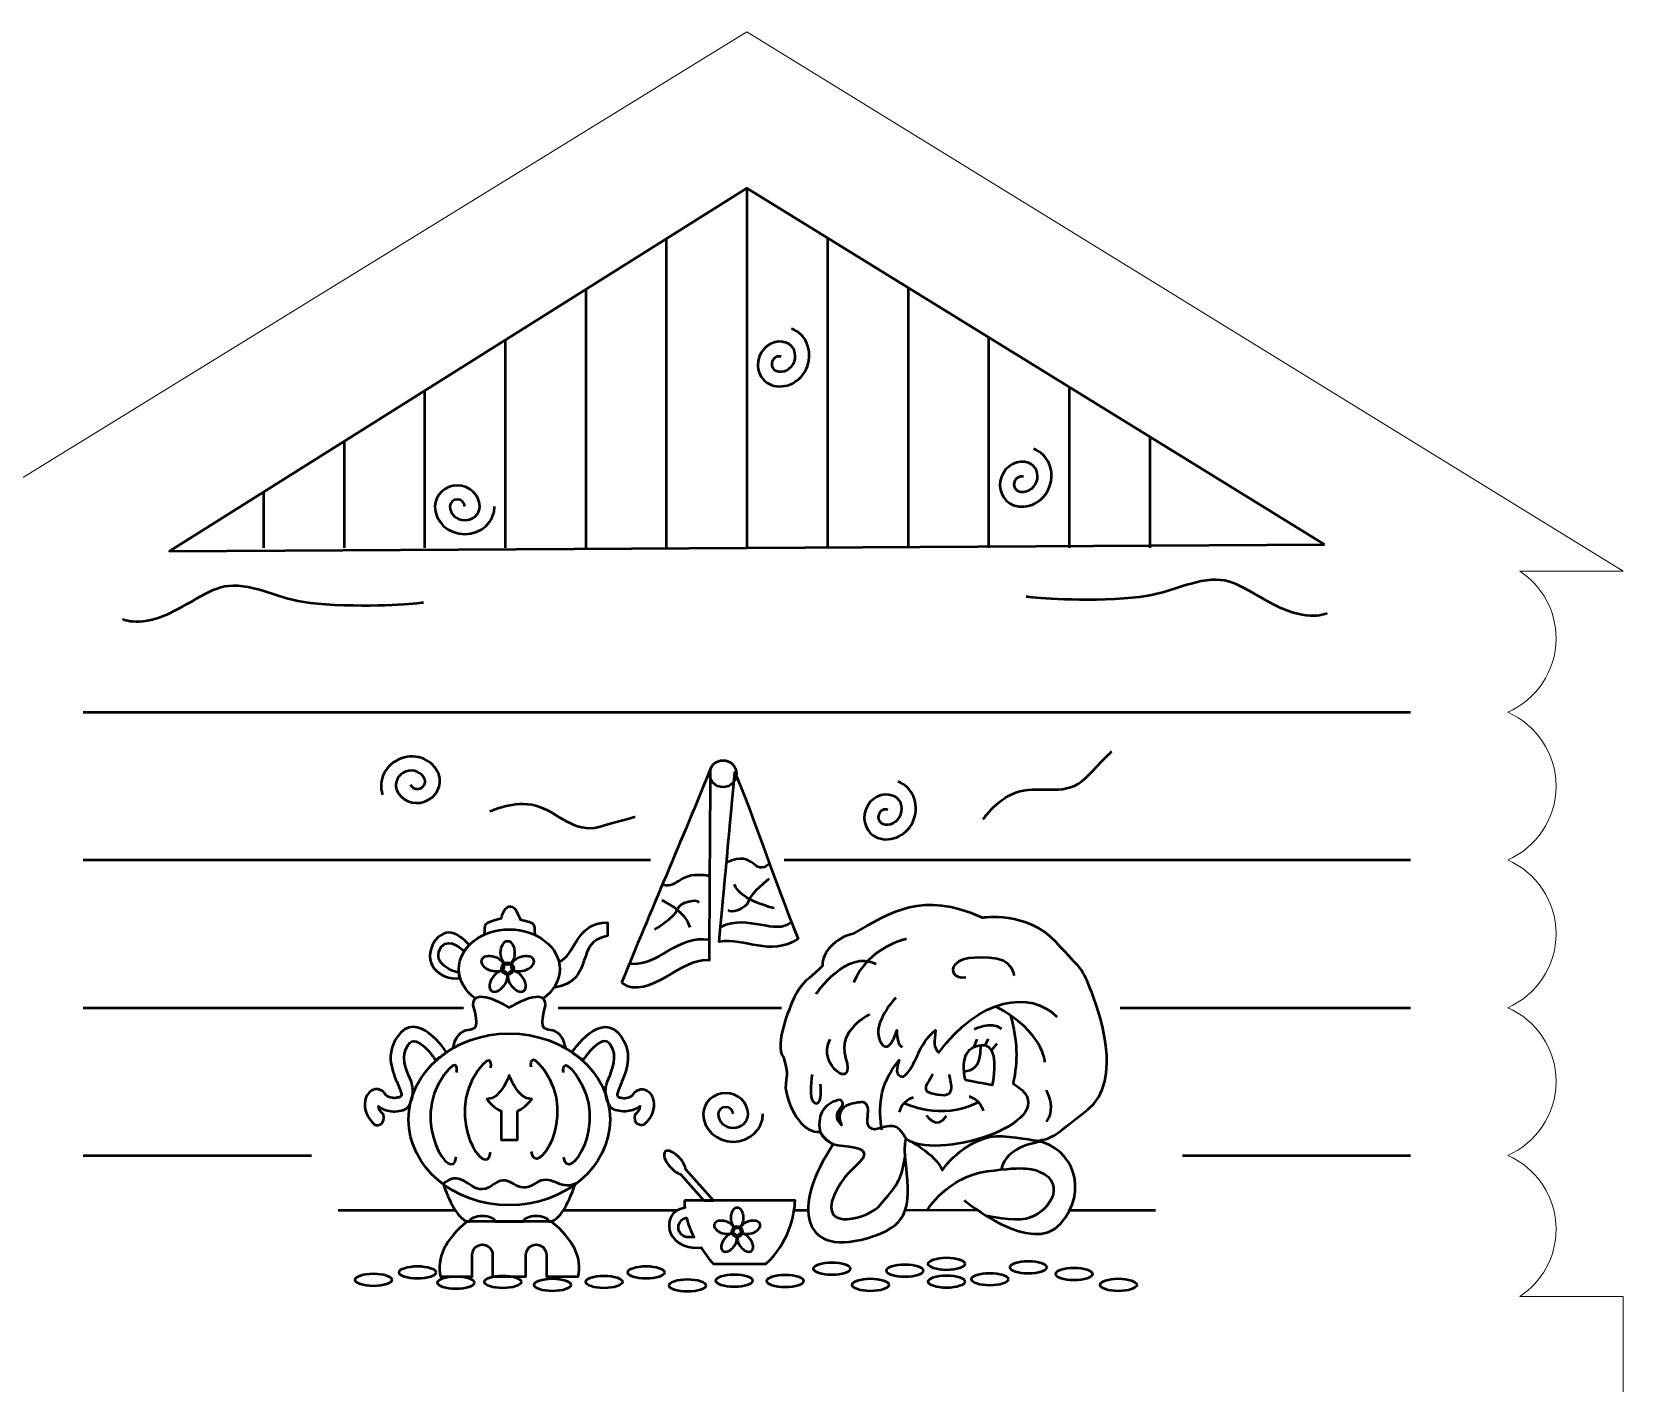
# Model space of a CAD drawing. Header units: centimetres. Extents: x -8.6 to 53, y -11.9 to 13.5.
# Drawn here: x 40.14 to 53, y 2.55 to 13.48 of the extents above; entities that cross this region are included whole.
import ezdxf

# ---------------------------------------------------------------- set-up
doc = ezdxf.new("R2010")
doc.units = ezdxf.units.CM
doc.header["$MEASUREMENT"] = 0
doc.layers.add('layer 2', color=7, linetype='Continuous')
doc.layers.add('layer 3', color=7, linetype='Continuous')

msp = doc.modelspace()

# ---------------------------------------------------------------- linework, layer by layer
at = {"layer": 'layer 2', "color": 242, "lineweight": 9}
msp.add_open_spline([(45.91751, 13.47697), (45.91751, 13.47697), (53.00135, 9.11633), (53.00135, 9.11633), (53.00135, 9.11633), (53.00135, 9.11633), (52.16727, 9.11633), (52.16727, 9.11633), (52.16727, 9.11633), (52.34281, 8.99963), (52.45853, 8.80009), (52.45853, 8.5735), (52.45853, 8.5735), (52.45853, 8.30642), (52.29778, 8.07694), (52.06776, 7.97639), (52.06776, 7.97639), (52.29778, 7.87585), (52.45853, 7.64637), (52.45853, 7.37929), (52.45853, 7.37929), (52.45853, 7.11221), (52.29778, 6.88272), (52.06776, 6.78218), (52.06776, 6.78218), (52.29778, 6.68164), (52.45853, 6.45215), (52.45853, 6.18507), (52.45853, 6.18507), (52.45853, 5.91799), (52.29778, 5.68851), (52.06776, 5.58797), (52.06776, 5.58797), (52.29778, 5.48742), (52.45853, 5.25794), (52.45853, 4.99086), (52.45853, 4.99086), (52.45853, 4.72378), (52.29778, 4.49429), (52.06776, 4.39375), (52.06776, 4.39375), (52.29778, 4.29321), (52.45853, 4.06372), (52.45853, 3.79664), (52.45853, 3.79664), (52.45853, 3.57006), (52.34281, 3.37051), (52.16727, 3.25382), (52.16727, 3.25382), (52.16727, 3.25382), (53.00135, 3.25382), (53.00135, 3.25382), (53.00135, 3.25382), (53.00135, 3.25382), (53.00135, -1.52303), (53.00135, -1.52303), (53.00135, -1.52303), (53.00135, -1.52303), (38.83365, -1.52303), (38.83365, -1.52303), (38.83365, -1.52303), (38.83365, -1.52303), (38.83365, 3.25382), (38.83365, 3.25382), (38.83365, 3.25382), (38.83365, 3.25382), (39.66773, 3.25382), (39.66773, 3.25382), (39.66773, 3.25382), (39.49219, 3.37051), (39.37647, 3.57006), (39.37647, 3.79664), (39.37647, 3.79664), (39.37647, 4.06372), (39.53723, 4.29321), (39.76724, 4.39375), (39.76724, 4.39375), (39.53723, 4.49429), (39.37647, 4.72378), (39.37647, 4.99086), (39.37647, 4.99086), (39.37647, 5.25794), (39.53723, 5.48742), (39.76724, 5.58797), (39.76724, 5.58797), (39.53723, 5.68851), (39.37647, 5.91799), (39.37647, 6.18507), (39.37647, 6.18507), (39.37647, 6.45215), (39.53723, 6.68164), (39.76724, 6.78218), (39.76724, 6.78218), (39.53723, 6.88272), (39.37647, 7.11221), (39.37647, 7.37929), (39.37647, 7.37929), (39.37647, 7.64637), (39.53723, 7.87585), (39.76724, 7.97639), (39.76724, 7.97639), (39.53723, 8.07694), (39.37647, 8.30642), (39.37647, 8.5735), (39.37647, 8.5735), (39.37647, 8.80009), (39.49219, 8.99963), (39.66773, 9.11633), (39.66773, 9.11633), (39.66773, 9.11633), (38.83365, 9.11633), (38.83365, 9.11633), (38.83365, 9.11633), (38.83365, 9.11633), (45.91751, 13.47697), (45.91751, 13.47697)], degree=3, knots=[0, 0, 0, 0, 0.03333333, 0.03333333, 0.03333333, 0.03333333, 0.06666667, 0.06666667, 0.06666667, 0.06666667, 0.1, 0.1, 0.1, 0.1, 0.13333333, 0.13333333, 0.13333333, 0.13333333, 0.16666667, 0.16666667, 0.16666667, 0.16666667, 0.2, 0.2, 0.2, 0.2, 0.23333333, 0.23333333, 0.23333333, 0.23333333, 0.26666667, 0.26666667, 0.26666667, 0.26666667, 0.3, 0.3, 0.3, 0.3, 0.33333333, 0.33333333, 0.33333333, 0.33333333, 0.36666667, 0.36666667, 0.36666667, 0.36666667, 0.4, 0.4, 0.4, 0.4, 0.43333333, 0.43333333, 0.43333333, 0.43333333, 0.46666667, 0.46666667, 0.46666667, 0.46666667, 0.5, 0.5, 0.5, 0.5, 0.53333333, 0.53333333, 0.53333333, 0.53333333, 0.56666667, 0.56666667, 0.56666667, 0.56666667, 0.6, 0.6, 0.6, 0.6, 0.63333333, 0.63333333, 0.63333333, 0.63333333, 0.66666667, 0.66666667, 0.66666667, 0.66666667, 0.7, 0.7, 0.7, 0.7, 0.73333333, 0.73333333, 0.73333333, 0.73333333, 0.76666667, 0.76666667, 0.76666667, 0.76666667, 0.8, 0.8, 0.8, 0.8, 0.83333333, 0.83333333, 0.83333333, 0.83333333, 0.86666667, 0.86666667, 0.86666667, 0.86666667, 0.9, 0.9, 0.9, 0.9, 0.93333333, 0.93333333, 0.93333333, 0.93333333, 1, 1, 1, 1], dxfattribs=at)
at = {"layer": 'layer 3', "color": 250, "lineweight": 50}
for centre, major_axis, ratio in [((45.72478, 7.47869), (0.10857, 0), 0.99990789), ((43.98329, 6.03077), (0, 0.09615), 0.58689548), ((43.98329, 5.90387), (0, 0.04964), 1), ((43.99658, 4.68453), (0.81424, 0), 0.85290578), ((45.83887, 3.889), (0, 0.0841), 0.58692033), ((45.83887, 3.778), (0, 0.04342), 1), ((43.25447, 3.44766), (0.14841, 0), 0.33872381), ((45.1024, 3.44766), (0.1484, 0), 0.33874663), ((46.60529, 3.47787), (0.14841, 0), 0.33872381), ((47.19452, 3.46202), (0.14841, 0), 0.33872381), ((47.53203, 3.51708), (0.1484, 0), 0.33874663), ((48.1927, 3.48836), (0.14841, 0), 0.33872381), ((48.56202, 3.43514), (0.1484, 0), 0.33874663), ((42.89849, 3.38783), (0.1484, 0), 0.33874663), ((43.56558, 3.3653), (0.14841, 0), 0.33872381), ((43.94384, 3.37106), (0.1484, 0), 0.33874663), ((44.34599, 3.34713), (0.14841, 0), 0.33872381), ((44.7625, 3.37106), (0.14841, 0), 0.33872381), ((45.43752, 3.34234), (0.1484, 0), 0.33874663), ((45.81573, 3.38064), (0.14841, 0), 0.33872381), ((46.22745, 3.37824), (0.1484, 0), 0.33874663), ((46.91684, 3.34713), (0.14841, 0), 0.33872381), ((47.53203, 3.37346), (0.1484, 0), 0.33874663), ((47.88152, 3.39261), (0.14841, 0), 0.33872381), ((48.92038, 3.34713), (0.1484, 0), 0.33874663)]:
    msp.add_ellipse(centre, major_axis=major_axis, ratio=ratio, dxfattribs=at)
for points, knots in [([(50.58581, 9.33279), (50.58581, 9.33279), (41.24922, 9.27851), (41.24922, 9.27851), (41.24922, 9.27851), (41.24922, 9.27851), (45.91748, 12.21357), (45.91748, 12.21357), (45.91748, 12.21357), (45.91748, 12.21357), (50.58581, 9.33279), (50.58581, 9.33279)], [0, 0, 0, 0, 0.25, 0.25, 0.25, 0.25, 0.5, 0.5, 0.5, 0.5, 1, 1, 1, 1]), ([(46.19564, 10.84994), (46.16653, 10.86054), (46.13368, 10.84374), (46.12228, 10.81242), (46.12228, 10.81242), (46.11088, 10.78109), (46.12524, 10.74711), (46.15436, 10.73651), (46.15436, 10.73651), (46.2126, 10.71531), (46.2783, 10.74891), (46.3011, 10.81156), (46.3011, 10.81156), (46.3239, 10.87421), (46.29517, 10.94217), (46.23693, 10.96337), (46.23693, 10.96337), (46.14957, 10.99516), (46.05102, 10.94477), (46.01682, 10.8508), (46.01682, 10.8508), (45.98262, 10.75684), (46.02572, 10.65488), (46.11307, 10.62309), (46.11307, 10.62309), (46.22956, 10.58069), (46.36095, 10.64789), (46.40655, 10.77318), (46.40655, 10.77318), (46.45216, 10.89847), (46.3947, 11.0344), (46.27821, 11.0768)], [0, 0, 0, 0, 0.11111111, 0.11111111, 0.11111111, 0.11111111, 0.22222222, 0.22222222, 0.22222222, 0.22222222, 0.33333333, 0.33333333, 0.33333333, 0.33333333, 0.44444444, 0.44444444, 0.44444444, 0.44444444, 0.55555556, 0.55555556, 0.55555556, 0.55555556, 0.66666667, 0.66666667, 0.66666667, 0.66666667, 0.77777778, 0.77777778, 0.77777778, 0.77777778, 1, 1, 1, 1]), ([(48.15374, 9.87807), (48.12463, 9.88867), (48.09178, 9.87187), (48.08038, 9.84055), (48.08038, 9.84055), (48.06898, 9.80922), (48.08334, 9.77523), (48.11246, 9.76464), (48.11246, 9.76464), (48.1707, 9.74344), (48.2364, 9.77704), (48.2592, 9.83969), (48.2592, 9.83969), (48.282, 9.90234), (48.25327, 9.9703), (48.19502, 9.99149), (48.19502, 9.99149), (48.10767, 10.02329), (48.00912, 9.9729), (47.97492, 9.87893), (47.97492, 9.87893), (47.94072, 9.78496), (47.98382, 9.68301), (48.07117, 9.65121), (48.07117, 9.65121), (48.18766, 9.60882), (48.31905, 9.67602), (48.36465, 9.8013), (48.36465, 9.8013), (48.41025, 9.92659), (48.3528, 10.06253), (48.23631, 10.10493)], [0, 0, 0, 0, 0.11111111, 0.11111111, 0.11111111, 0.11111111, 0.22222222, 0.22222222, 0.22222222, 0.22222222, 0.33333333, 0.33333333, 0.33333333, 0.33333333, 0.44444444, 0.44444444, 0.44444444, 0.44444444, 0.55555556, 0.55555556, 0.55555556, 0.55555556, 0.66666667, 0.66666667, 0.66666667, 0.66666667, 0.77777778, 0.77777778, 0.77777778, 0.77777778, 1, 1, 1, 1]), ([(43.63679, 9.64043), (43.63679, 9.67142), (43.60977, 9.69654), (43.57644, 9.69654), (43.57644, 9.69654), (43.5431, 9.69654), (43.51608, 9.67142), (43.51608, 9.64043), (43.51608, 9.64043), (43.51608, 9.57845), (43.57012, 9.52821), (43.63679, 9.52821), (43.63679, 9.52821), (43.70346, 9.52821), (43.75749, 9.57845), (43.75749, 9.64043), (43.75749, 9.64043), (43.75749, 9.7334), (43.67644, 9.80876), (43.57644, 9.80876), (43.57644, 9.80876), (43.47644, 9.80876), (43.39537, 9.7334), (43.39537, 9.64043), (43.39537, 9.64043), (43.39537, 9.51648), (43.50346, 9.41599), (43.63679, 9.41599), (43.63679, 9.41599), (43.77012, 9.41599), (43.87821, 9.51648), (43.87821, 9.64043)], [0, 0, 0, 0, 0.11111111, 0.11111111, 0.11111111, 0.11111111, 0.22222222, 0.22222222, 0.22222222, 0.22222222, 0.33333333, 0.33333333, 0.33333333, 0.33333333, 0.44444444, 0.44444444, 0.44444444, 0.44444444, 0.55555556, 0.55555556, 0.55555556, 0.55555556, 0.66666667, 0.66666667, 0.66666667, 0.66666667, 0.77777778, 0.77777778, 0.77777778, 0.77777778, 1, 1, 1, 1]), ([(40.87032, 8.73057), (40.87032, 8.73057), (41.01393, 8.65398), (41.2916, 8.7976), (41.2916, 8.7976), (41.56928, 8.94122), (41.64587, 9.03695), (41.88525, 8.98909), (41.88525, 8.98909), (42.12462, 8.94122), (42.17249, 8.86462), (42.58421, 8.84547), (42.58421, 8.84547), (42.99593, 8.82632), (43.30232, 8.86462), (43.30232, 8.86462)], [0, 0, 0, 0, 0.2, 0.2, 0.2, 0.2, 0.4, 0.4, 0.4, 0.4, 0.6, 0.6, 0.6, 0.6, 1, 1, 1, 1]), ([(50.6058, 8.77611), (50.6058, 8.77611), (50.46219, 8.69951), (50.18452, 8.84313), (50.18452, 8.84313), (49.90684, 8.98675), (49.83025, 9.08249), (49.59087, 9.03462), (49.59087, 9.03462), (49.3515, 8.98675), (49.30363, 8.91015), (48.89191, 8.891), (48.89191, 8.891), (48.48019, 8.87185), (48.1738, 8.91015), (48.1738, 8.91015)], [0, 0, 0, 0, 0.2, 0.2, 0.2, 0.2, 0.4, 0.4, 0.4, 0.4, 0.6, 0.6, 0.6, 0.6, 1, 1, 1, 1]), ([(43.19928, 7.39189), (43.20988, 7.36277), (43.24386, 7.34841), (43.27518, 7.35981), (43.27518, 7.35981), (43.30651, 7.37121), (43.32331, 7.40406), (43.31272, 7.43318), (43.31272, 7.43318), (43.29152, 7.49142), (43.22355, 7.52015), (43.1609, 7.49735), (43.1609, 7.49735), (43.09825, 7.47454), (43.06466, 7.40885), (43.08586, 7.35061), (43.08586, 7.35061), (43.11766, 7.26325), (43.2196, 7.22015), (43.31357, 7.25435), (43.31357, 7.25435), (43.40754, 7.28855), (43.45794, 7.3871), (43.42614, 7.47446), (43.42614, 7.47446), (43.38374, 7.59094), (43.24781, 7.6484), (43.12252, 7.6028), (43.12252, 7.6028), (42.99723, 7.5572), (42.93003, 7.4258), (42.97243, 7.30932)], [0, 0, 0, 0, 0.11111111, 0.11111111, 0.11111111, 0.11111111, 0.22222222, 0.22222222, 0.22222222, 0.22222222, 0.33333333, 0.33333333, 0.33333333, 0.33333333, 0.44444444, 0.44444444, 0.44444444, 0.44444444, 0.55555556, 0.55555556, 0.55555556, 0.55555556, 0.66666667, 0.66666667, 0.66666667, 0.66666667, 0.77777778, 0.77777778, 0.77777778, 0.77777778, 1, 1, 1, 1]), ([(47.82837, 7.11194), (47.82837, 7.11194), (47.95076, 7.29281), (48.12403, 7.33725), (48.12403, 7.33725), (48.29729, 7.38169), (48.50835, 7.29324), (48.654, 7.4433), (48.654, 7.4433), (48.79965, 7.59335), (48.86656, 7.65945), (48.86656, 7.65945)], [0, 0, 0, 0, 0.25, 0.25, 0.25, 0.25, 0.5, 0.5, 0.5, 0.5, 1, 1, 1, 1]), ([(44.90317, 5.78784), (45.12914, 6.34471), (45.39817, 6.96261), (45.62414, 7.51948), (45.62414, 7.51948), (45.62079, 7.0033), (45.61744, 6.48712), (45.61409, 5.97095), (45.61409, 5.97095), (45.39866, 6.00925), (45.13297, 5.63823), (44.90317, 5.78784)], [0, 0, 0, 0, 0.25, 0.25, 0.25, 0.25, 0.5, 0.5, 0.5, 0.5, 1, 1, 1, 1]), ([(46.33245, 6.14453), (46.10648, 6.7014), (46.04626, 6.93475), (45.82029, 7.49161), (45.82029, 7.49161), (45.69031, 6.0867), (45.82332, 7.5243), (45.69334, 6.11939), (45.69334, 6.11939), (45.90877, 6.15769), (46.10265, 5.99492), (46.33245, 6.14453)], [0, 0, 0, 0, 0.25, 0.25, 0.25, 0.25, 0.5, 0.5, 0.5, 0.5, 1, 1, 1, 1]), ([(47.05695, 7.18825), (47.02784, 7.19885), (46.99499, 7.18205), (46.98359, 7.15073), (46.98359, 7.15073), (46.97219, 7.1194), (46.98655, 7.08542), (47.01567, 7.07482), (47.01567, 7.07482), (47.07391, 7.05362), (47.13961, 7.08722), (47.16241, 7.14987), (47.16241, 7.14987), (47.18521, 7.21252), (47.15648, 7.28048), (47.09824, 7.30168), (47.09824, 7.30168), (47.01088, 7.33347), (46.91234, 7.28308), (46.87813, 7.18911), (46.87813, 7.18911), (46.84393, 7.09515), (46.88703, 6.99319), (46.97438, 6.9614), (46.97438, 6.9614), (47.09087, 6.919), (47.22226, 6.9862), (47.26787, 7.11149), (47.26787, 7.11149), (47.31347, 7.23678), (47.25601, 7.37271), (47.13952, 7.41511)], [0, 0, 0, 0, 0.11111111, 0.11111111, 0.11111111, 0.11111111, 0.22222222, 0.22222222, 0.22222222, 0.22222222, 0.33333333, 0.33333333, 0.33333333, 0.33333333, 0.44444444, 0.44444444, 0.44444444, 0.44444444, 0.55555556, 0.55555556, 0.55555556, 0.55555556, 0.66666667, 0.66666667, 0.66666667, 0.66666667, 0.77777778, 0.77777778, 0.77777778, 0.77777778, 1, 1, 1, 1]), ([(43.84157, 7.17469), (43.84157, 7.17469), (44.03785, 7.27044), (44.2102, 7.22256), (44.2102, 7.22256), (44.38254, 7.17469), (44.52139, 6.99277), (44.72246, 7.05022), (44.72246, 7.05022), (44.92353, 7.10766), (45.01449, 7.1316), (45.01449, 7.1316)], [0, 0, 0, 0, 0.25, 0.25, 0.25, 0.25, 0.5, 0.5, 0.5, 0.5, 1, 1, 1, 1]), ([(46.09673, 6.62934), (46.09673, 6.62934), (45.94661, 6.51317), (45.92973, 6.4483), (45.92973, 6.4483), (45.91286, 6.38342), (45.77918, 6.34445), (45.7652, 6.37552)], [0, 0, 0, 0, 0.33333333, 0.33333333, 0.33333333, 0.33333333, 1, 1, 1, 1]), ([(45.17247, 6.22049), (45.17247, 6.22049), (45.33356, 6.3209), (45.3569, 6.38374), (45.3569, 6.38374), (45.38025, 6.44657), (45.51718, 6.47184), (45.52795, 6.43952)], [0, 0, 0, 0, 0.33333333, 0.33333333, 0.33333333, 0.33333333, 1, 1, 1, 1]), ([(47.67417, 4.0311), (47.67417, 4.0311), (48.22353, 3.57511), (48.45332, 3.8408), (48.45332, 3.8408), (48.68311, 4.10649), (48.56028, 4.45106), (48.26227, 4.51209), (48.26227, 4.51209), (48.38435, 4.53003), (48.37433, 4.52659), (48.67235, 4.76357), (48.67235, 4.76357), (48.97037, 5.00054), (48.76211, 5.57146), (48.6903, 5.74739), (48.6903, 5.74739), (48.6185, 5.92332), (48.64003, 5.87306), (48.41382, 6.12081), (48.41382, 6.12081), (48.18762, 6.36857), (47.82138, 6.3147), (47.82138, 6.3147), (47.82138, 6.3147), (47.33067, 6.53491), (47.08183, 6.35621), (46.77423, 6.18506), (46.77423, 6.18506), (46.62702, 6.14916), (46.52519, 6.03463), (46.52879, 5.92692), (46.52879, 5.92692), (46.45118, 5.84065), (46.38432, 5.81807), (46.32343, 5.71394), (46.32343, 5.71394), (46.27137, 5.62492), (46.13017, 5.27802), (46.21281, 5.18726), (46.21281, 5.18726), (46.26188, 5.02808), (46.22837, 5.05559), (46.23077, 4.93591), (46.23077, 4.93591), (46.26204, 4.73861), (46.38238, 4.56876), (46.50921, 4.58473), (46.50921, 4.58473), (46.53584, 4.53655), (46.58025, 4.50744), (46.61496, 4.4835), (46.61496, 4.4835), (46.28117, 3.98925), (46.34182, 3.5368), (46.94714, 3.74333), (46.94714, 3.74333), (47.24385, 3.84456), (47.24265, 4.00064), (47.19662, 4.38297)], [0, 0, 0, 0, 0.0625, 0.0625, 0.0625, 0.0625, 0.125, 0.125, 0.125, 0.125, 0.1875, 0.1875, 0.1875, 0.1875, 0.25, 0.25, 0.25, 0.25, 0.3125, 0.3125, 0.3125, 0.3125, 0.375, 0.375, 0.375, 0.375, 0.4375, 0.4375, 0.4375, 0.4375, 0.5, 0.5, 0.5, 0.5, 0.5625, 0.5625, 0.5625, 0.5625, 0.625, 0.625, 0.625, 0.625, 0.6875, 0.6875, 0.6875, 0.6875, 0.75, 0.75, 0.75, 0.75, 0.8125, 0.8125, 0.8125, 0.8125, 0.875, 0.875, 0.875, 0.875, 1, 1, 1, 1]), ([(43.79657, 6.17901), (43.80673, 6.26863), (43.77161, 6.26713), (43.93303, 6.31271), (43.93303, 6.31271), (43.94141, 6.35101), (43.96674, 6.41005), (44.00574, 6.40608), (44.00574, 6.40608), (44.05179, 6.40138), (44.06469, 6.34144), (44.08563, 6.30014), (44.08563, 6.30014), (44.21204, 6.26394), (44.19712, 6.28457), (44.20194, 6.17662)], [0, 0, 0, 0, 0.2, 0.2, 0.2, 0.2, 0.4, 0.4, 0.4, 0.4, 0.6, 0.6, 0.6, 0.6, 1, 1, 1, 1]), ([(43.63153, 6.04215), (43.6312, 6.04266), (43.51693, 6.16575), (43.44639, 6.08089), (43.44639, 6.08089), (43.36778, 5.96072), (43.50339, 5.89162), (43.59076, 5.86963), (43.59076, 5.86963), (43.59053, 5.85493), (43.5868, 5.85676), (43.59876, 5.8258), (43.59876, 5.8258), (43.42572, 5.8059), (43.28329, 5.95459), (43.39463, 6.12836), (43.39463, 6.12836), (43.51908, 6.28406), (43.64188, 6.12083), (43.67419, 6.09567), (43.67419, 6.09567), (43.63153, 6.04215), (43.65651, 6.07316), (43.63153, 6.04215)], [0, 0, 0, 0, 0.14285714, 0.14285714, 0.14285714, 0.14285714, 0.28571429, 0.28571429, 0.28571429, 0.28571429, 0.42857143, 0.42857143, 0.42857143, 0.42857143, 0.57142857, 0.57142857, 0.57142857, 0.57142857, 0.71428571, 0.71428571, 0.71428571, 0.71428571, 1, 1, 1, 1]), ([(43.72289, 5.66143), (43.64068, 5.72014), (43.58904, 5.80497), (43.58904, 5.89928), (43.58904, 5.89928), (43.58904, 6.07656), (43.7715, 6.22027), (43.99657, 6.22027), (43.99657, 6.22027), (44.22165, 6.22027), (44.40534, 6.07604), (44.40411, 5.89928), (44.40411, 5.89928), (44.40345, 5.8059), (44.35217, 5.72176), (44.27096, 5.66309)], [0, 0, 0, 0, 0.2, 0.2, 0.2, 0.2, 0.4, 0.4, 0.4, 0.4, 0.6, 0.6, 0.6, 0.6, 1, 1, 1, 1]), ([(44.39699, 5.96057), (44.52896, 5.99531), (44.52945, 6.27938), (44.79096, 6.27593), (44.79096, 6.27593), (44.79096, 6.16737), (44.79096, 6.27593), (44.79096, 6.16737), (44.79096, 6.16737), (44.51612, 6.12499), (44.70031, 5.81224), (44.3644, 5.75077)], [0, 0, 0, 0, 0.25, 0.25, 0.25, 0.25, 0.5, 0.5, 0.5, 0.5, 1, 1, 1, 1]), ([(43.77114, 5.97274), (43.78078, 6.00238), (43.82953, 6.0131), (43.88002, 5.9967), (43.88002, 5.9967), (43.93052, 5.98029), (43.96366, 5.94296), (43.95402, 5.91331), (43.95402, 5.91331), (43.94439, 5.88367), (43.89564, 5.87295), (43.84514, 5.88935), (43.84514, 5.88935), (43.79465, 5.90576), (43.76151, 5.94309), (43.77114, 5.97274)], [0, 0, 0, 0, 0.2, 0.2, 0.2, 0.2, 0.4, 0.4, 0.4, 0.4, 0.6, 0.6, 0.6, 0.6, 1, 1, 1, 1]), ([(44.19549, 5.97281), (44.20513, 5.94316), (44.17199, 5.90583), (44.1215, 5.88942), (44.1215, 5.88942), (44.071, 5.87302), (44.02225, 5.88374), (44.01262, 5.91339), (44.01262, 5.91339), (44.00298, 5.94303), (44.03612, 5.98036), (44.08662, 5.99677), (44.08662, 5.99677), (44.13711, 6.01318), (44.18586, 6.00245), (44.19549, 5.97281)], [0, 0, 0, 0, 0.2, 0.2, 0.2, 0.2, 0.4, 0.4, 0.4, 0.4, 0.6, 0.6, 0.6, 0.6, 1, 1, 1, 1]), ([(48.0799, 5.84433), (48.0799, 5.84433), (48.07272, 5.98437), (47.87524, 5.99154), (47.87524, 5.99154), (47.67776, 5.99872), (47.63827, 5.97359), (47.59877, 5.93409), (47.59877, 5.93409), (47.55927, 5.8946), (47.59158, 5.81561), (47.68853, 5.83356)], [0, 0, 0, 0, 0.25, 0.25, 0.25, 0.25, 0.5, 0.5, 0.5, 0.5, 1, 1, 1, 1]), ([(43.85223, 5.72332), (43.82701, 5.74164), (43.83188, 5.79132), (43.86309, 5.83428), (43.86309, 5.83428), (43.89429, 5.87723), (43.94004, 5.89721), (43.96525, 5.87889), (43.96525, 5.87889), (43.99047, 5.86056), (43.98561, 5.81089), (43.9544, 5.76793), (43.9544, 5.76793), (43.92319, 5.72498), (43.87745, 5.705), (43.85223, 5.72332)], [0, 0, 0, 0, 0.2, 0.2, 0.2, 0.2, 0.4, 0.4, 0.4, 0.4, 0.6, 0.6, 0.6, 0.6, 1, 1, 1, 1]), ([(44.11449, 5.72337), (44.08927, 5.70504), (44.04353, 5.72502), (44.01232, 5.76798), (44.01232, 5.76798), (43.98112, 5.81093), (43.97625, 5.86061), (44.00147, 5.87893), (44.00147, 5.87893), (44.02669, 5.89725), (44.07243, 5.87727), (44.10364, 5.83432), (44.10364, 5.83432), (44.13485, 5.79136), (44.13971, 5.74169), (44.11449, 5.72337)], [0, 0, 0, 0, 0.2, 0.2, 0.2, 0.2, 0.4, 0.4, 0.4, 0.4, 0.6, 0.6, 0.6, 0.6, 1, 1, 1, 1]), ([(44.45424, 5.259), (44.39353, 5.54133), (44.19443, 5.26248), (44.2901, 5.60856), (44.2901, 5.60856), (44.2914, 5.75484), (44.043, 5.61781), (43.99657, 5.58797), (43.99657, 5.58797), (43.95015, 5.61781), (43.70174, 5.75484), (43.70305, 5.60856), (43.70305, 5.60856), (43.79871, 5.26248), (43.59962, 5.54133), (43.53891, 5.259)], [0, 0, 0, 0, 0.2, 0.2, 0.2, 0.2, 0.4, 0.4, 0.4, 0.4, 0.6, 0.6, 0.6, 0.6, 1, 1, 1, 1]), ([(47.12123, 5.66839), (47.12123, 5.66839), (46.92733, 5.46372), (46.99196, 5.3237), (46.99196, 5.3237), (47.05659, 5.18367), (47.12481, 5.37756), (47.1284, 5.40269), (47.1284, 5.40269), (47.132, 5.42782), (47.12123, 5.29138), (47.17149, 5.26984)], [0, 0, 0, 0, 0.25, 0.25, 0.25, 0.25, 0.5, 0.5, 0.5, 0.5, 1, 1, 1, 1]), ([(47.00876, 4.59733), (46.98183, 4.77566), (46.97825, 4.95759), (47.14879, 5.16464), (47.14879, 5.16464), (47.12725, 5.09761), (47.1111, 5.03957), (47.18111, 5.0282), (47.18111, 5.0282), (47.29183, 5.11078), (47.29481, 5.2957), (47.44322, 5.40521), (47.44322, 5.40521), (47.43364, 5.30946), (47.42227, 5.26937), (47.46835, 5.22568), (47.46835, 5.22568), (47.79749, 5.66971), (48.2128, 5.73315), (48.42345, 5.51292)], [0, 0, 0, 0, 0.16666667, 0.16666667, 0.16666667, 0.16666667, 0.33333333, 0.33333333, 0.33333333, 0.33333333, 0.5, 0.5, 0.5, 0.5, 0.66666667, 0.66666667, 0.66666667, 0.66666667, 1, 1, 1, 1]), ([(43.40002, 5.16542), (43.3996, 5.16606), (43.24909, 5.39495), (43.1782, 5.28807), (43.1782, 5.28807), (43.11678, 5.19546), (43.1604, 5.09285), (43.19454, 5.01252), (43.19454, 5.01252), (43.21741, 4.95872), (43.22064, 4.92514), (43.21534, 4.88089), (43.21534, 4.88089), (43.21056, 4.84106), (43.19158, 4.79028), (43.16064, 4.76992), (43.16064, 4.76992), (43.14148, 4.7573), (43.13281, 4.75699), (43.10908, 4.75262), (43.10908, 4.75262), (43.08658, 4.74849), (43.06288, 4.7478), (43.0401, 4.75053), (43.0401, 4.75053), (43.00293, 4.75499), (42.96634, 4.76857), (42.93797, 4.79111), (42.93797, 4.79111), (42.94143, 4.77003), (42.95359, 4.74572), (42.97953, 4.72378), (42.97953, 4.72378), (42.99389, 4.64953), (42.94365, 4.62914), (42.90955, 4.64107), (42.90955, 4.64107), (42.83736, 4.70214), (42.82125, 4.77969), (42.83104, 4.83469), (42.83104, 4.83469), (42.83104, 4.83476), (42.83104, 4.83483), (42.83104, 4.8349), (42.83104, 4.8349), (42.83497, 4.85691), (42.84334, 4.87657), (42.85446, 4.89171), (42.85446, 4.89171), (42.86977, 4.91254), (42.89057, 4.92571), (42.91446, 4.92839), (42.91446, 4.92839), (42.94456, 4.93174), (42.97419, 4.91896), (42.99689, 4.88446), (42.99689, 4.88446), (43.00635, 4.87009), (43.02849, 4.86116), (43.05282, 4.85825), (43.05282, 4.85825), (43.06561, 4.85673), (43.07826, 4.85698), (43.08958, 4.85906), (43.08958, 4.85906), (43.09969, 4.86092), (43.10857, 4.86403), (43.11515, 4.86836), (43.11515, 4.86836), (43.12009, 4.87161), (43.12347, 4.87584), (43.12407, 4.88089), (43.12407, 4.88089), (43.12599, 4.89692), (43.1116, 4.93077), (43.09488, 4.97011), (43.09488, 4.97011), (43.0507, 5.07403), (42.99429, 5.20677), (43.08788, 5.34786), (43.08788, 5.34786), (43.25036, 5.59283), (43.48966, 5.22666), (43.49035, 5.22563), (43.49035, 5.22563), (43.46024, 5.20556), (43.43013, 5.18549), (43.40002, 5.16542)], [0, 0, 0, 0, 0.04347826, 0.04347826, 0.04347826, 0.04347826, 0.08695652, 0.08695652, 0.08695652, 0.08695652, 0.13043478, 0.13043478, 0.13043478, 0.13043478, 0.17391304, 0.17391304, 0.17391304, 0.17391304, 0.2173913, 0.2173913, 0.2173913, 0.2173913, 0.26086957, 0.26086957, 0.26086957, 0.26086957, 0.30434783, 0.30434783, 0.30434783, 0.30434783, 0.34782609, 0.34782609, 0.34782609, 0.34782609, 0.39130435, 0.39130435, 0.39130435, 0.39130435, 0.43478261, 0.43478261, 0.43478261, 0.43478261, 0.47826087, 0.47826087, 0.47826087, 0.47826087, 0.52173913, 0.52173913, 0.52173913, 0.52173913, 0.56521739, 0.56521739, 0.56521739, 0.56521739, 0.60869565, 0.60869565, 0.60869565, 0.60869565, 0.65217391, 0.65217391, 0.65217391, 0.65217391, 0.69565217, 0.69565217, 0.69565217, 0.69565217, 0.73913043, 0.73913043, 0.73913043, 0.73913043, 0.7826087, 0.7826087, 0.7826087, 0.7826087, 0.82608696, 0.82608696, 0.82608696, 0.82608696, 0.86956522, 0.86956522, 0.86956522, 0.86956522, 0.91304348, 0.91304348, 0.91304348, 0.91304348, 1, 1, 1, 1]), ([(44.59313, 5.16542), (44.59355, 5.16606), (44.74406, 5.39495), (44.81495, 5.28807), (44.81495, 5.28807), (44.87637, 5.19546), (44.83275, 5.09285), (44.79861, 5.01252), (44.79861, 5.01252), (44.77573, 4.95872), (44.77251, 4.92514), (44.77781, 4.88089), (44.77781, 4.88089), (44.78258, 4.84106), (44.80157, 4.79028), (44.83251, 4.76992), (44.83251, 4.76992), (44.85166, 4.7573), (44.86034, 4.75699), (44.88407, 4.75262), (44.88407, 4.75262), (44.90657, 4.74849), (44.93027, 4.7478), (44.95305, 4.75053), (44.95305, 4.75053), (44.99022, 4.75499), (45.02681, 4.76857), (45.05518, 4.79111), (45.05518, 4.79111), (45.05172, 4.77003), (45.03956, 4.74572), (45.01362, 4.72378), (45.01362, 4.72378), (44.99926, 4.64953), (45.0495, 4.62914), (45.0836, 4.64107), (45.0836, 4.64107), (45.15579, 4.70214), (45.1719, 4.77969), (45.16211, 4.83469), (45.16211, 4.83469), (45.16211, 4.83476), (45.16211, 4.83483), (45.16211, 4.8349), (45.16211, 4.8349), (45.15818, 4.85691), (45.14981, 4.87657), (45.13869, 4.89171), (45.13869, 4.89171), (45.12338, 4.91254), (45.10258, 4.92571), (45.07868, 4.92839), (45.07868, 4.92839), (45.04859, 4.93174), (45.01896, 4.91896), (44.99626, 4.88446), (44.99626, 4.88446), (44.9868, 4.87009), (44.96466, 4.86116), (44.94033, 4.85825), (44.94033, 4.85825), (44.92754, 4.85673), (44.91489, 4.85698), (44.90357, 4.85906), (44.90357, 4.85906), (44.89346, 4.86092), (44.88458, 4.86403), (44.878, 4.86836), (44.878, 4.86836), (44.87306, 4.87161), (44.86968, 4.87584), (44.86908, 4.88089), (44.86908, 4.88089), (44.86716, 4.89692), (44.88155, 4.93077), (44.89827, 4.97011), (44.89827, 4.97011), (44.94245, 5.07403), (44.99886, 5.20677), (44.90527, 5.34786), (44.90527, 5.34786), (44.74278, 5.59283), (44.50349, 5.22666), (44.5028, 5.22563), (44.5028, 5.22563), (44.53291, 5.20556), (44.56302, 5.18549), (44.59313, 5.16542)], [0, 0, 0, 0, 0.04347826, 0.04347826, 0.04347826, 0.04347826, 0.08695652, 0.08695652, 0.08695652, 0.08695652, 0.13043478, 0.13043478, 0.13043478, 0.13043478, 0.17391304, 0.17391304, 0.17391304, 0.17391304, 0.2173913, 0.2173913, 0.2173913, 0.2173913, 0.26086957, 0.26086957, 0.26086957, 0.26086957, 0.30434783, 0.30434783, 0.30434783, 0.30434783, 0.34782609, 0.34782609, 0.34782609, 0.34782609, 0.39130435, 0.39130435, 0.39130435, 0.39130435, 0.43478261, 0.43478261, 0.43478261, 0.43478261, 0.47826087, 0.47826087, 0.47826087, 0.47826087, 0.52173913, 0.52173913, 0.52173913, 0.52173913, 0.56521739, 0.56521739, 0.56521739, 0.56521739, 0.60869565, 0.60869565, 0.60869565, 0.60869565, 0.65217391, 0.65217391, 0.65217391, 0.65217391, 0.69565217, 0.69565217, 0.69565217, 0.69565217, 0.73913043, 0.73913043, 0.73913043, 0.73913043, 0.7826087, 0.7826087, 0.7826087, 0.7826087, 0.82608696, 0.82608696, 0.82608696, 0.82608696, 0.86956522, 0.86956522, 0.86956522, 0.86956522, 0.91304348, 0.91304348, 0.91304348, 0.91304348, 1, 1, 1, 1]), ([(46.90937, 5.53195), (46.90937, 5.53195), (46.64367, 5.40629), (46.71549, 5.18367), (46.71549, 5.18367), (46.80657, 4.90131), (46.47471, 5.12262), (46.58981, 5.33447)], [0, 0, 0, 0, 0.33333333, 0.33333333, 0.33333333, 0.33333333, 1, 1, 1, 1]), ([(48.04836, 5.52523), (48.10573, 5.31631), (48.10925, 5.16125), (48.06967, 4.97388), (48.06967, 4.97388), (48.5288, 4.70908), (47.57315, 4.36543), (47.2496, 4.50264)], [0, 0, 0, 0, 0.33333333, 0.33333333, 0.33333333, 0.33333333, 1, 1, 1, 1]), ([(47.68458, 5.0017), (47.76477, 4.98674), (47.82016, 4.97641), (47.90034, 4.96145), (47.90034, 4.96145), (47.91769, 5.06078), (47.94549, 5.25244), (47.84256, 5.28536), (47.84256, 5.28536), (47.69843, 5.29026), (47.64297, 5.18746), (47.68458, 5.0017)], [0, 0, 0, 0, 0.25, 0.25, 0.25, 0.25, 0.5, 0.5, 0.5, 0.5, 1, 1, 1, 1]), ([(43.57111, 5.0648), (43.57111, 5.0648), (43.59257, 5.21254), (43.46697, 5.04146), (43.46697, 5.04146), (43.18449, 4.65666), (43.54364, 4.14799), (43.56752, 4.3808)], [0, 0, 0, 0, 0.33333333, 0.33333333, 0.33333333, 0.33333333, 1, 1, 1, 1]), ([(43.84761, 5.10248), (43.84761, 5.10248), (43.86908, 5.25022), (43.74348, 5.07914), (43.74348, 5.07914), (43.46099, 4.69435), (43.82015, 4.18567), (43.84402, 4.41848)], [0, 0, 0, 0, 0.33333333, 0.33333333, 0.33333333, 0.33333333, 1, 1, 1, 1]), ([(44.17319, 5.10847), (44.17319, 5.10847), (44.15172, 5.2562), (44.27732, 5.08512), (44.27732, 5.08512), (44.55981, 4.70033), (44.20066, 4.19166), (44.17678, 4.42446)], [0, 0, 0, 0, 0.33333333, 0.33333333, 0.33333333, 0.33333333, 1, 1, 1, 1]), ([(44.43459, 5.06363), (44.43459, 5.06363), (44.41313, 5.21136), (44.53873, 5.04029), (44.53873, 5.04029), (44.82121, 4.65549), (44.46206, 4.14682), (44.43818, 4.37963)], [0, 0, 0, 0, 0.33333333, 0.33333333, 0.33333333, 0.33333333, 1, 1, 1, 1]), ([(44.0621, 4.753), (44.0621, 4.753), (44.0621, 4.52025), (44.0621, 4.52025), (44.0621, 4.52025), (44.0621, 4.52025), (43.93104, 4.52025), (43.93104, 4.52025), (43.93104, 4.52025), (43.93104, 4.52025), (43.93104, 4.75275), (43.93104, 4.75275), (43.93104, 4.75275), (43.88974, 4.76946), (43.85031, 4.80194), (43.81525, 4.84879), (43.81525, 4.84879), (43.93104, 4.84879), (43.99657, 5.04268), (43.99657, 5.04268), (43.99657, 5.04268), (43.99657, 5.04268), (44.0621, 4.84879), (44.1779, 4.84879), (44.1779, 4.84879), (44.1413, 4.80084), (44.10201, 4.76932), (44.0621, 4.753)], [0, 0, 0, 0, 0.125, 0.125, 0.125, 0.125, 0.25, 0.25, 0.25, 0.25, 0.375, 0.375, 0.375, 0.375, 0.5, 0.5, 0.5, 0.5, 0.625, 0.625, 0.625, 0.625, 0.75, 0.75, 0.75, 0.75, 1, 1, 1, 1]), ([(46.44439, 5.04902), (46.44439, 5.04902), (46.40849, 4.84435), (46.46414, 4.81743), (46.46414, 4.81743), (46.51979, 4.7905), (46.5198, 4.91257), (46.51261, 4.97002)], [0, 0, 0, 0, 0.33333333, 0.33333333, 0.33333333, 0.33333333, 1, 1, 1, 1]), ([(47.42171, 5.04975), (47.39088, 4.9861), (47.28588, 4.90613), (47.45943, 4.88639), (47.45943, 4.88639), (47.63209, 4.85217), (47.55158, 5.0067), (47.55637, 5.04796)], [0, 0, 0, 0, 0.33333333, 0.33333333, 0.33333333, 0.33333333, 1, 1, 1, 1]), ([(45.80603, 4.72864), (45.80603, 4.75962), (45.77901, 4.78474), (45.74568, 4.78474), (45.74568, 4.78474), (45.71234, 4.78474), (45.68532, 4.75962), (45.68532, 4.72864), (45.68532, 4.72864), (45.68532, 4.66666), (45.73936, 4.61641), (45.80603, 4.61641), (45.80603, 4.61641), (45.8727, 4.61641), (45.92674, 4.66666), (45.92674, 4.72864), (45.92674, 4.72864), (45.92674, 4.8216), (45.84568, 4.89697), (45.74568, 4.89697), (45.74568, 4.89697), (45.64568, 4.89697), (45.56462, 4.8216), (45.56462, 4.72864), (45.56462, 4.72864), (45.56462, 4.60468), (45.6727, 4.50419), (45.80603, 4.50419), (45.80603, 4.50419), (45.93936, 4.50419), (46.04745, 4.60468), (46.04745, 4.72864)], [0, 0, 0, 0, 0.11111111, 0.11111111, 0.11111111, 0.11111111, 0.22222222, 0.22222222, 0.22222222, 0.22222222, 0.33333333, 0.33333333, 0.33333333, 0.33333333, 0.44444444, 0.44444444, 0.44444444, 0.44444444, 0.55555556, 0.55555556, 0.55555556, 0.55555556, 0.66666667, 0.66666667, 0.66666667, 0.66666667, 0.77777778, 0.77777778, 0.77777778, 0.77777778, 1, 1, 1, 1]), ([(47.20461, 4.52745), (47.19298, 4.47929), (47.1939, 4.43382), (47.19662, 4.38297), (47.19662, 4.38297), (47.16781, 4.22298), (47.15516, 4.1689), (46.98093, 3.97839), (46.98093, 3.97839), (46.85206, 3.8612), (46.45719, 3.77947), (46.65239, 4.13279), (46.65239, 4.13279), (46.72285, 4.26032), (46.77912, 4.2771), (46.85691, 4.37284), (46.85691, 4.37284), (46.90847, 4.47299), (46.70523, 4.46234), (46.61496, 4.4835), (46.61496, 4.4835), (46.56892, 4.51007), (46.54088, 4.52495), (46.50921, 4.58473), (46.50921, 4.58473), (46.47809, 4.74069), (46.56173, 4.82271), (46.67033, 4.84373), (46.67033, 4.84373), (46.75531, 4.78808), (46.57165, 4.75786), (46.68291, 4.63727), (46.68291, 4.63727), (46.60892, 4.80758), (46.7996, 4.82038), (46.85346, 4.82397), (46.85346, 4.82397), (46.95816, 4.7977), (46.82539, 4.62201), (46.94934, 4.60227), (46.94934, 4.60227), (47.07626, 4.63685), (47.13291, 4.66508), (47.20461, 4.52745)], [0, 0, 0, 0, 0.08333333, 0.08333333, 0.08333333, 0.08333333, 0.16666667, 0.16666667, 0.16666667, 0.16666667, 0.25, 0.25, 0.25, 0.25, 0.33333333, 0.33333333, 0.33333333, 0.33333333, 0.41666667, 0.41666667, 0.41666667, 0.41666667, 0.5, 0.5, 0.5, 0.5, 0.58333333, 0.58333333, 0.58333333, 0.58333333, 0.66666667, 0.66666667, 0.66666667, 0.66666667, 0.75, 0.75, 0.75, 0.75, 0.83333333, 0.83333333, 0.83333333, 0.83333333, 1, 1, 1, 1]), ([(47.20461, 4.52745), (47.20461, 4.52745), (47.4434, 4.40716), (47.49905, 4.27431), (47.49905, 4.27431), (47.58882, 4.41973), (47.80425, 4.54721), (47.93172, 4.549), (47.93172, 4.549), (48.05918, 4.55079), (48.26227, 4.51209), (48.26227, 4.51209)], [0, 0, 0, 0, 0.25, 0.25, 0.25, 0.25, 0.5, 0.5, 0.5, 0.5, 1, 1, 1, 1]), ([(45.25654, 4.42477), (45.27835, 4.4442), (45.3315, 4.42015), (45.37522, 4.37106), (45.37522, 4.37106), (45.40314, 4.33972), (45.42048, 4.30575), (45.42369, 4.28021), (45.42369, 4.28021), (45.42369, 4.28021), (45.64876, 4.02937), (45.64876, 4.02937), (45.64876, 4.02937), (45.64876, 4.02937), (45.57036, 4.02935), (45.57036, 4.02935), (45.57036, 4.02935), (45.57036, 4.02935), (45.38088, 4.24207), (45.38088, 4.24207), (45.38088, 4.24207), (45.35588, 4.24821), (45.32413, 4.26935), (45.29622, 4.30069), (45.29622, 4.30069), (45.25249, 4.34977), (45.23473, 4.40533), (45.25654, 4.42477)], [0, 0, 0, 0, 0.125, 0.125, 0.125, 0.125, 0.25, 0.25, 0.25, 0.25, 0.375, 0.375, 0.375, 0.375, 0.5, 0.5, 0.5, 0.5, 0.625, 0.625, 0.625, 0.625, 0.75, 0.75, 0.75, 0.75, 1, 1, 1, 1]), ([(43.46158, 4.16544), (43.52023, 4.20134), (43.56298, 4.23791), (43.66305, 4.16543), (43.66305, 4.16543), (43.75779, 4.09683), (43.80595, 4.11383), (43.88018, 4.16543), (43.88018, 4.16543), (44.01488, 4.25906), (44.05549, 4.05936), (44.20588, 4.16544), (44.20588, 4.16544), (44.33813, 4.25873), (44.40162, 4.10208), (44.53157, 4.16544), (44.53157, 4.16544), (44.46638, 3.98131), (44.40117, 3.87958), (44.33598, 3.86024), (44.33598, 3.86024), (44.33598, 3.86024), (44.31424, 3.86024), (44.31424, 3.86024), (44.31424, 3.86024), (44.31424, 3.88503), (44.26922, 3.90512), (44.2137, 3.90512), (44.2137, 3.90512), (44.15818, 3.90512), (44.11317, 3.88503), (44.11317, 3.86024), (44.11317, 3.86024), (44.11317, 3.86024), (43.87998, 3.86024), (43.87998, 3.86024), (43.87998, 3.86024), (43.87998, 3.88503), (43.83496, 3.90512), (43.77944, 3.90512), (43.77944, 3.90512), (43.72392, 3.90512), (43.67891, 3.88503), (43.67891, 3.86024), (43.67891, 3.86024), (43.67891, 3.86024), (43.65717, 3.86024), (43.65717, 3.86024), (43.65717, 3.86024), (43.59197, 3.87958), (43.52677, 3.98131), (43.46158, 4.16544)], [0, 0, 0, 0, 0.07142857, 0.07142857, 0.07142857, 0.07142857, 0.14285714, 0.14285714, 0.14285714, 0.14285714, 0.21428571, 0.21428571, 0.21428571, 0.21428571, 0.28571429, 0.28571429, 0.28571429, 0.28571429, 0.35714286, 0.35714286, 0.35714286, 0.35714286, 0.42857143, 0.42857143, 0.42857143, 0.42857143, 0.5, 0.5, 0.5, 0.5, 0.57142857, 0.57142857, 0.57142857, 0.57142857, 0.64285714, 0.64285714, 0.64285714, 0.64285714, 0.71428571, 0.71428571, 0.71428571, 0.71428571, 0.78571429, 0.78571429, 0.78571429, 0.78571429, 0.85714286, 0.85714286, 0.85714286, 0.85714286, 1, 1, 1, 1]), ([(47.37518, 3.95051), (47.37518, 3.95051), (47.53497, 4.22045), (47.85991, 4.26533), (47.85991, 4.26533), (48.18486, 4.31021), (48.23582, 4.28182), (48.28359, 4.26175), (48.28359, 4.26175), (48.51281, 4.16537), (48.35396, 3.91778), (48.17408, 3.88114), (48.17408, 3.88114), (48.07713, 3.86139), (47.85602, 3.90333), (47.85602, 3.90333)], [0, 0, 0, 0, 0.2, 0.2, 0.2, 0.2, 0.4, 0.4, 0.4, 0.4, 0.6, 0.6, 0.6, 0.6, 1, 1, 1, 1]), ([(45.41245, 4.02936), (45.41245, 4.02936), (46.3065, 4.02936), (46.3065, 4.02936), (46.3065, 4.02936), (46.3065, 3.9208), (46.25236, 3.6733), (46.07141, 3.51771), (46.07141, 3.51771), (45.91815, 3.51771), (45.79899, 3.51771), (45.64573, 3.51771), (45.64573, 3.51771), (45.61385, 3.54543), (45.57033, 3.61929), (45.54688, 3.64882), (45.54688, 3.64882), (45.3926, 3.63086), (45.30495, 3.72206), (45.29312, 3.79015), (45.29312, 3.79015), (45.2813, 3.85824), (45.29389, 3.9523), (45.4158, 3.96883), (45.4158, 3.96883), (45.4134, 3.99108), (45.41245, 4.01147), (45.41245, 4.02936)], [0, 0, 0, 0, 0.125, 0.125, 0.125, 0.125, 0.25, 0.25, 0.25, 0.25, 0.375, 0.375, 0.375, 0.375, 0.5, 0.5, 0.5, 0.5, 0.625, 0.625, 0.625, 0.625, 0.75, 0.75, 0.75, 0.75, 1, 1, 1, 1]), ([(43.65717, 3.86024), (43.88344, 3.86024), (44.10971, 3.86024), (44.33598, 3.86024), (44.33598, 3.86024), (44.51693, 3.71155), (44.5893, 3.56285), (44.55311, 3.41416), (44.55311, 3.41416), (44.55311, 3.41416), (44.29629, 3.41416), (44.29629, 3.41416), (44.29629, 3.41416), (44.29629, 3.41416), (44.29629, 3.59009), (44.29629, 3.59009), (44.29629, 3.59009), (44.29629, 3.63551), (44.25913, 3.67267), (44.2137, 3.67267), (44.2137, 3.67267), (44.2137, 3.67267), (44.2137, 3.67267), (44.2137, 3.67267), (44.2137, 3.67267), (44.16828, 3.67267), (44.13112, 3.63551), (44.13112, 3.59009), (44.13112, 3.59009), (44.13112, 3.59009), (44.13112, 3.41416), (44.13112, 3.41416), (44.13112, 3.41416), (44.13112, 3.41416), (43.86203, 3.41416), (43.86203, 3.41416), (43.86203, 3.41416), (43.86203, 3.41416), (43.86203, 3.59009), (43.86203, 3.59009), (43.86203, 3.59009), (43.86203, 3.63551), (43.82487, 3.67267), (43.77944, 3.67267), (43.77944, 3.67267), (43.77944, 3.67267), (43.77944, 3.67267), (43.77944, 3.67267), (43.77944, 3.67267), (43.73402, 3.67267), (43.69686, 3.63551), (43.69686, 3.59009), (43.69686, 3.59009), (43.69686, 3.59009), (43.69686, 3.41416), (43.69686, 3.41416), (43.69686, 3.41416), (43.69686, 3.41416), (43.44004, 3.41416), (43.44004, 3.41416), (43.44004, 3.41416), (43.40745, 3.56285), (43.47692, 3.71296), (43.65717, 3.86024)], [0, 0, 0, 0, 0.05882353, 0.05882353, 0.05882353, 0.05882353, 0.11764706, 0.11764706, 0.11764706, 0.11764706, 0.17647059, 0.17647059, 0.17647059, 0.17647059, 0.23529412, 0.23529412, 0.23529412, 0.23529412, 0.29411765, 0.29411765, 0.29411765, 0.29411765, 0.35294118, 0.35294118, 0.35294118, 0.35294118, 0.41176471, 0.41176471, 0.41176471, 0.41176471, 0.47058824, 0.47058824, 0.47058824, 0.47058824, 0.52941176, 0.52941176, 0.52941176, 0.52941176, 0.58823529, 0.58823529, 0.58823529, 0.58823529, 0.64705882, 0.64705882, 0.64705882, 0.64705882, 0.70588235, 0.70588235, 0.70588235, 0.70588235, 0.76470588, 0.76470588, 0.76470588, 0.76470588, 0.82352941, 0.82352941, 0.82352941, 0.82352941, 0.88235294, 0.88235294, 0.88235294, 0.88235294, 1, 1, 1, 1]), ([(45.42933, 3.89063), (45.39224, 3.88354), (45.36399, 3.85077), (45.36399, 3.8117), (45.36399, 3.8117), (45.36399, 3.8117), (45.36399, 3.81169), (45.36399, 3.81169), (45.36399, 3.81169), (45.36399, 3.76749), (45.40015, 3.73134), (45.44434, 3.73134), (45.44434, 3.73134), (45.44434, 3.73134), (45.49149, 3.73134), (45.49149, 3.73134), (45.49149, 3.73134), (45.46075, 3.78623), (45.44125, 3.84077), (45.42933, 3.89063)], [0, 0, 0, 0, 0.16666667, 0.16666667, 0.16666667, 0.16666667, 0.33333333, 0.33333333, 0.33333333, 0.33333333, 0.5, 0.5, 0.5, 0.5, 0.66666667, 0.66666667, 0.66666667, 0.66666667, 1, 1, 1, 1]), ([(45.65331, 3.83823), (45.66173, 3.86416), (45.70437, 3.87354), (45.74854, 3.85919), (45.74854, 3.85919), (45.79272, 3.84484), (45.8217, 3.81219), (45.81327, 3.78625), (45.81327, 3.78625), (45.80485, 3.76032), (45.76221, 3.75094), (45.71804, 3.76529), (45.71804, 3.76529), (45.67387, 3.77965), (45.64488, 3.8123), (45.65331, 3.83823)], [0, 0, 0, 0, 0.2, 0.2, 0.2, 0.2, 0.4, 0.4, 0.4, 0.4, 0.6, 0.6, 0.6, 0.6, 1, 1, 1, 1]), ([(46.0245, 3.83829), (46.03292, 3.81236), (46.00394, 3.77971), (45.95977, 3.76536), (45.95977, 3.76536), (45.9156, 3.751), (45.87295, 3.76038), (45.86453, 3.78632), (45.86453, 3.78632), (45.8561, 3.81225), (45.88509, 3.8449), (45.92926, 3.85925), (45.92926, 3.85925), (45.97343, 3.87361), (46.01607, 3.86423), (46.0245, 3.83829)], [0, 0, 0, 0, 0.2, 0.2, 0.2, 0.2, 0.4, 0.4, 0.4, 0.4, 0.6, 0.6, 0.6, 0.6, 1, 1, 1, 1]), ([(45.72423, 3.62006), (45.70217, 3.63609), (45.70643, 3.67954), (45.73373, 3.71712), (45.73373, 3.71712), (45.76103, 3.75469), (45.80104, 3.77217), (45.8231, 3.75614), (45.8231, 3.75614), (45.84516, 3.74011), (45.8409, 3.69666), (45.8136, 3.65909), (45.8136, 3.65909), (45.7863, 3.62151), (45.74629, 3.60404), (45.72423, 3.62006)], [0, 0, 0, 0, 0.2, 0.2, 0.2, 0.2, 0.4, 0.4, 0.4, 0.4, 0.6, 0.6, 0.6, 0.6, 1, 1, 1, 1]), ([(45.95364, 3.6201), (45.93158, 3.60408), (45.89157, 3.62155), (45.86427, 3.65912), (45.86427, 3.65912), (45.83697, 3.6967), (45.83272, 3.74015), (45.85478, 3.75618), (45.85478, 3.75618), (45.87683, 3.77221), (45.91685, 3.75473), (45.94415, 3.71716), (45.94415, 3.71716), (45.97144, 3.67958), (45.9757, 3.63613), (45.95364, 3.6201)], [0, 0, 0, 0, 0.2, 0.2, 0.2, 0.2, 0.4, 0.4, 0.4, 0.4, 0.6, 0.6, 0.6, 0.6, 1, 1, 1, 1])]:
    msp.add_open_spline(points, degree=3, knots=knots, dxfattribs=at)
for points in [[(45.91748, 12.21357), (45.91748, 12.21357), (45.91751, 9.30565), (45.91751, 9.30565)], [(45.26609, 11.80818), (45.26609, 11.80818), (45.26612, 9.30565), (45.26612, 9.30565)], [(46.56887, 11.81159), (46.56887, 11.81159), (46.5689, 9.30565), (46.5689, 9.30565)], [(44.6147, 11.39448), (44.6147, 11.39448), (44.61473, 9.30565), (44.61473, 9.30565)], [(47.22026, 11.40635), (47.22026, 11.40635), (47.22029, 9.30565), (47.22029, 9.30565)], [(43.96331, 10.98399), (43.96331, 10.98399), (43.96334, 9.30565), (43.96334, 9.30565)], [(47.87165, 11.00766), (47.87165, 11.00766), (47.87168, 9.30565), (47.87168, 9.30565)], [(43.31192, 10.57539), (43.31192, 10.57539), (43.31195, 9.30565), (43.31195, 9.30565)], [(48.5231, 10.6053), (48.5231, 10.6053), (48.52307, 9.30565), (48.52307, 9.30565)], [(49.17443, 10.20309), (49.17443, 10.20309), (49.17446, 9.30565), (49.17446, 9.30565)], [(42.66053, 10.16006), (42.66053, 10.16006), (42.66056, 9.30565), (42.66056, 9.30565)], [(42.00914, 9.7563), (42.00914, 9.7563), (42.00917, 9.30565), (42.00917, 9.30565)], [(40.55171, 7.97639), (40.55171, 7.97639), (51.28329, 7.97639), (51.28329, 7.97639)], [(46.10066, 6.75103), (45.96371, 6.63943), (45.99033, 6.87048), (45.75283, 6.76245)], [(40.55171, 6.78218), (40.55171, 6.78218), (45.13776, 6.78218), (45.13776, 6.78218)], [(45.2328, 6.58043), (45.38054, 6.555), (45.35591, 6.69833), (45.61854, 6.65494)], [(46.21747, 6.78218), (46.21747, 6.78218), (51.28329, 6.78218), (51.28329, 6.78218)], [(46.13712, 6.39137), (46.13712, 6.39137), (45.86196, 6.45508), (45.81634, 6.58282)], [(45.22993, 6.45746), (45.22993, 6.45746), (45.42365, 6.37014), (45.45612, 6.23844)], [(46.27883, 6.27836), (46.14187, 6.16676), (45.94194, 6.34741), (45.70444, 6.23939)], [(44.96733, 5.94485), (45.20483, 5.91583), (45.35255, 6.18124), (45.61518, 6.13785)], [(46.47851, 5.70071), (46.47851, 5.70071), (46.72625, 6.06695), (46.96323, 5.94128)], [(47.20739, 6.14234), (47.20739, 6.14234), (46.9022, 6.0849), (46.78011, 5.79047)], [(40.55171, 5.58797), (40.55171, 5.58797), (43.62616, 5.58797), (43.62616, 5.58797)], [(44.39263, 5.58797), (44.39263, 5.58797), (46.19743, 5.58797), (46.19743, 5.58797)], [(48.3265, 5.14669), (48.3265, 5.14669), (48.32142, 5.39016), (47.92645, 5.59841)], [(48.93453, 5.58797), (48.93453, 5.58797), (51.28329, 5.58797), (51.28329, 5.58797)], [(47.7564, 5.41463), (47.7564, 5.41463), (47.88924, 5.48644), (47.97542, 5.41821)], [(47.80698, 5.28421), (47.80168, 5.07686), (47.73333, 5.0873), (47.67338, 5.06864)], [(47.75579, 5.27131), (47.75579, 5.27131), (47.77973, 5.33384), (47.77973, 5.33384)], [(47.84256, 5.28536), (47.84256, 5.28536), (47.87129, 5.33564), (47.87129, 5.33564)], [(47.90002, 5.24946), (47.90002, 5.24946), (47.9413, 5.29793), (47.9413, 5.29793)], [(48.3366, 4.91977), (48.3366, 4.91977), (48.41917, 4.77615), (48.34018, 4.66484)], [(47.26168, 4.86154), (47.26168, 4.86154), (47.16562, 4.8328), (47.14946, 4.74304)], [(47.18927, 4.81727), (47.18927, 4.81727), (47.4873, 4.67007), (47.78172, 4.82267)], [(47.71529, 4.87114), (47.71529, 4.87114), (47.81135, 4.84241), (47.82751, 4.75264)], [(47.36811, 4.71854), (47.36811, 4.71854), (47.45453, 4.58903), (47.5313, 4.71443)], [(48.29569, 4.50386), (48.29569, 4.50386), (48.00859, 4.47393), (47.97417, 4.27939)], [(40.55171, 4.39375), (40.55171, 4.39375), (42.39645, 4.39375), (42.39645, 4.39375)], [(49.43856, 4.39375), (49.43856, 4.39375), (51.28329, 4.39375), (51.28329, 4.39375)], [(49.43856, 4.39375), (49.43856, 4.39375), (51.28329, 4.39375), (51.28329, 4.39375)], [(42.61358, 3.95051), (42.61358, 3.95051), (43.5609, 3.95051), (43.5609, 3.95051)], [(44.43344, 3.95051), (44.43344, 3.95051), (45.35524, 3.95051), (45.35524, 3.95051)], [(46.2996, 3.95051), (46.2996, 3.95051), (46.41334, 3.95051), (46.41334, 3.95051)], [(47.19869, 3.95239), (47.19869, 3.95239), (47.78301, 3.95058), (47.78301, 3.95058)], [(48.52699, 3.95072), (48.52699, 3.95072), (49.22143, 3.95051), (49.22143, 3.95051)]]:
    msp.add_open_spline(points, degree=3, dxfattribs=at)

doc.saveas('drawing.dxf')
